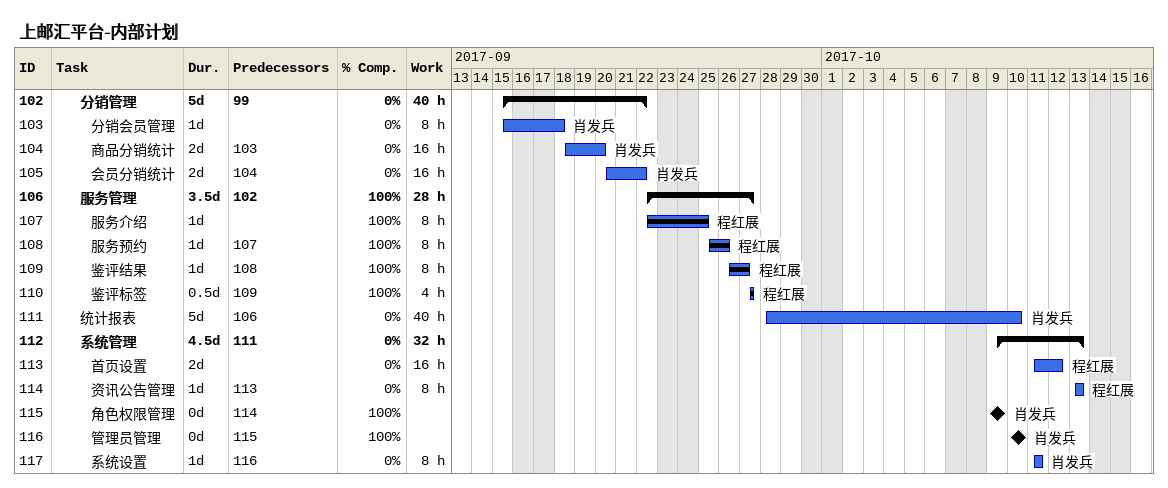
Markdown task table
上邮汇平台-内部计划

| ID | Level | Task | Duration | Start | Finish | Predecessors | Resources | % complete | Work (h) |
|---|---|---|---|---|---|---|---|---|---|
| 102 | 3 | **分销管理** | 5d | 2017-09-15 | 2017-09-22 | 99 |  | 0 | 40 |
| 103 | 4 | 分销会员管理 | 1d | 2017-09-15 | 2017-09-18 |  | 肖发兵 | 0 | 8 |
| 104 | 4 | 商品分销统计 | 2d | 2017-09-18 | 2017-09-20 | 103 | 肖发兵 | 0 | 16 |
| 105 | 4 | 会员分销统计 | 2d | 2017-09-20 | 2017-09-22 | 104 | 肖发兵 | 0 | 16 |
| 106 | 3 | **服务管理** | 3.5d | 2017-09-22 | 2017-09-27 | 102 |  | 100 | 28 |
| 107 | 4 | 服务介绍 | 1d | 2017-09-22 | 2017-09-25 |  | 程红展 | 100 | 8 |
| 108 | 4 | 服务预约 | 1d | 2017-09-25 | 2017-09-26 | 107 | 程红展 | 100 | 8 |
| 109 | 4 | 鉴评结果 | 1d | 2017-09-26 | 2017-09-27 | 108 | 程红展 | 100 | 8 |
| 110 | 4 | 鉴评标签 | 0.5d | 2017-09-27 | 2017-09-27 | 109 | 程红展 | 100 | 4 |
| 111 | 3 | 统计报表 | 5d | 2017-09-28 | 2017-10-10 | 106 | 肖发兵 | 0 | 40 |
| 112 | 3 | **系统管理** | 4.5d | 2017-10-09 | 2017-10-13 | 111 |  | 0 | 32 |
| 113 | 4 | 首页设置 | 2d | 2017-10-11 | 2017-10-12 |  | 程红展 | 0 | 16 |
| 114 | 4 | 资讯公告管理 | 1d | 2017-10-13 | 2017-10-13 | 113 | 程红展 | 0 | 8 |
| 115 | 4 | 角色权限管理 | 0d | 2017-10-09 | 2017-10-09 | 114 | 肖发兵 | 100 |  |
| 116 | 4 | 管理员管理 | 0d | 2017-10-10 | 2017-10-10 | 115 | 肖发兵 | 100 |  |
| 117 | 4 | 系统设置 | 1d | 2017-10-11 | 2017-10-11 | 116 | 肖发兵 | 0 | 8 |
